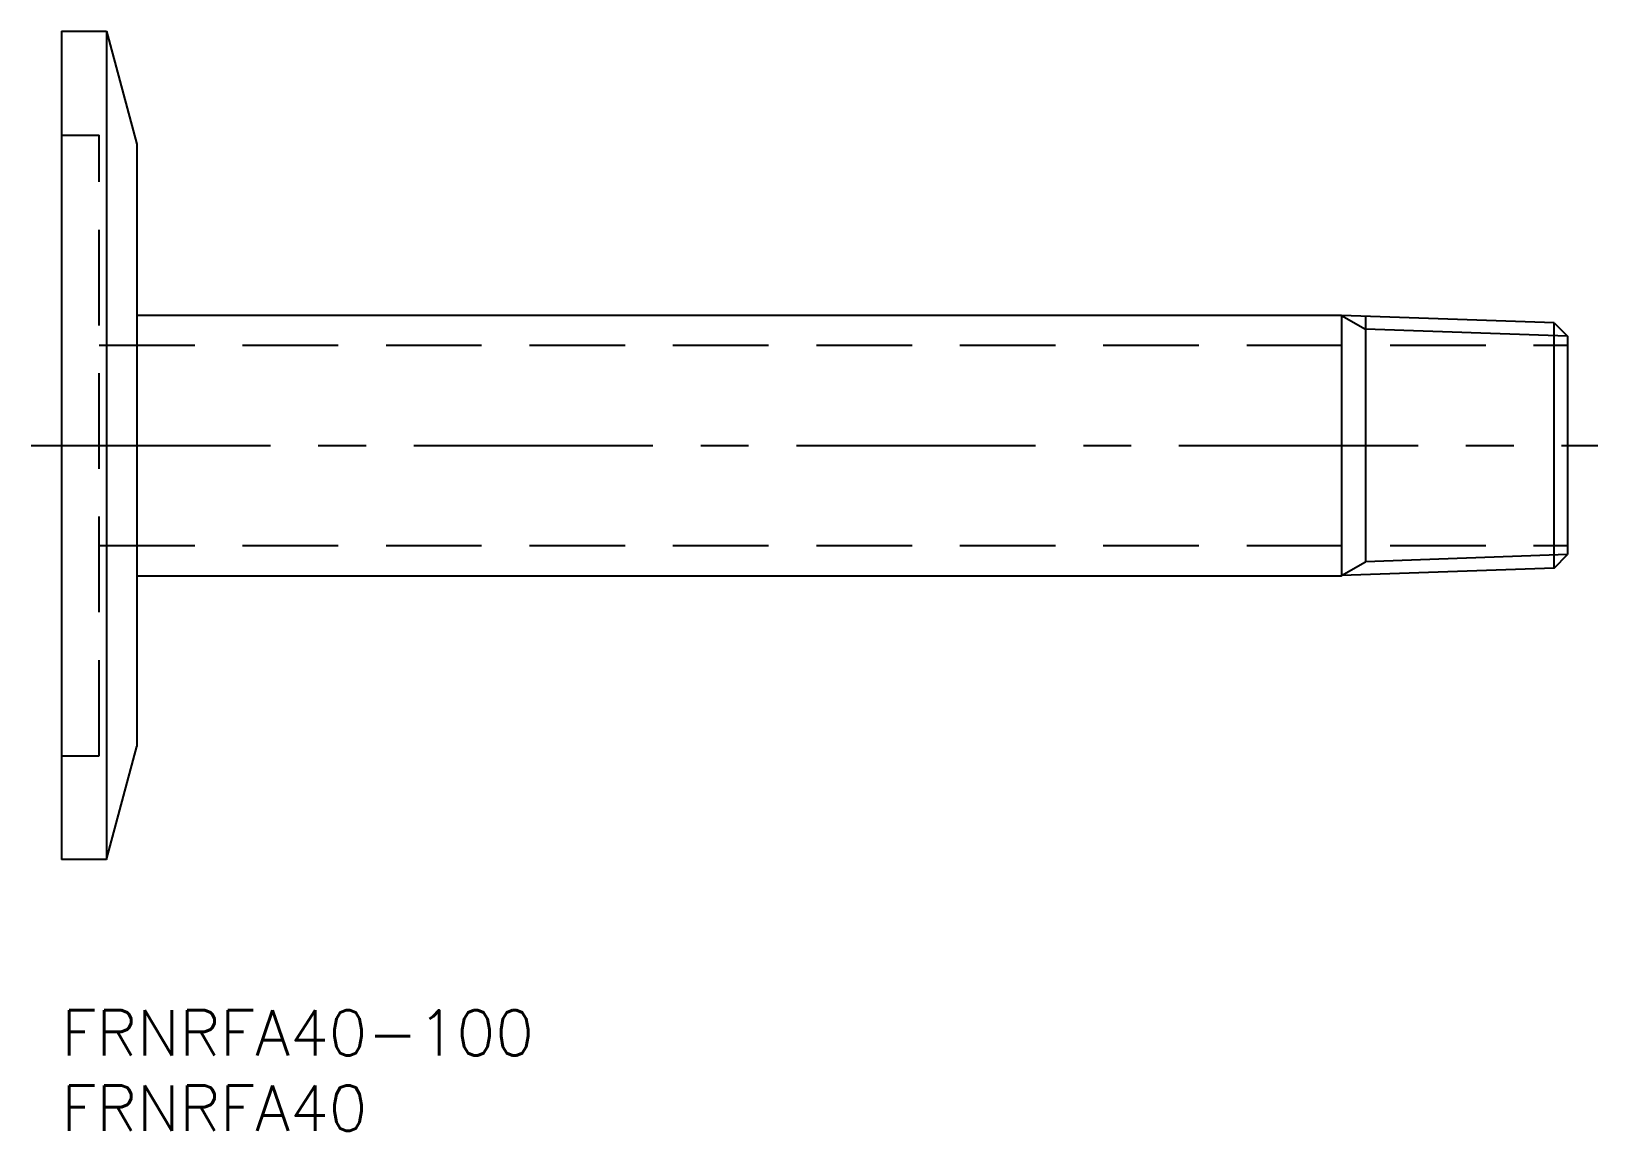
# Model space of a CAD drawing. Extents: x -2 to 102, y -8 to 65.
import ezdxf

# ---------------------------------------------------------------- set-up
doc = ezdxf.new("R2010")
doc.units = 0
doc.header["$LTSCALE"] = 0.5
doc.linetypes.add('CENTER', pattern=[50.8, 31.75, -6.35, 6.35, -6.35])
doc.linetypes.add('DASHED', pattern=[19.05, 12.7, -6.35])
for name, color, linetype in [('MSM_CENTER', 1, 'CENTER'), ('MSM_CONTINUOUS', 7, 'CONTINUOUS'), ('MSM_DASHED', 4, 'DASHED'), ('MSM_NARROW', 5, 'CONTINUOUS'), ('MSM_PART_NUMBER', 7, 'CONTINUOUS')]:
    doc.layers.add(name, color=color, linetype=linetype)
doc.styles.get("Standard").update_dxf_attribs({"font": 'txt.shx', "height": 3, "bigfont": 'bigfont.shx'})

msp = doc.modelspace()

# ---------------------------------------------------------------- linework, layer by layer
at = {"layer": 'MSM_CENTER'}
msp.add_line((-2, 37.5), (102, 37.5), dxfattribs=at)
at = {"layer": 'MSM_CONTINUOUS'}
for p, q in [((0, 65), (0, 10)), ((0, 65), (3, 65)), ((3, 65), (3, 10)), ((3, 65), (5.01, 57.5)), ((5.01, 57.5), (5.01, 17.5)), ((5.01, 46.15), (85, 46.15)), ((85, 46.15), (85, 28.85)), ((99.11, 45.64), (85, 46.13)), ((86.58, 46.08), (86.58, 29.78)), ((99.11, 29.36), (99.11, 45.64)), ((99.11, 45.64), (100, 44.75)), ((100, 44.75), (100, 30.25)), ((99.11, 29.36), (100, 30.25)), ((99.11, 29.36), (85, 28.87)), ((5.01, 28.85), (85, 28.85)), ((3, 10), (5.01, 17.5)), ((3, 10), (0, 10))]:
    msp.add_line(p, q, dxfattribs=at)
at = {"layer": 'MSM_DASHED'}
for p, q in [((0, 58.1), (2.5, 58.1)), ((2.5, 16.9), (2.5, 58.1)), ((2.5, 44.15), (100, 44.15)), ((2.5, 30.85), (100, 30.85)), ((0, 16.9), (2.5, 16.9))]:
    msp.add_line(p, q, dxfattribs=at)
at = {"layer": 'MSM_NARROW'}
for p, q in [((85, 46.13), (86.58, 45.22)), ((100, 44.75), (86.58, 45.22)), ((100, 30.25), (86.58, 29.78)), ((85, 28.87), (86.58, 29.78))]:
    msp.add_line(p, q, dxfattribs=at)

# ---------------------------------------------------------------- texts
at = {"layer": 'MSM_PART_NUMBER', "linetype": 'CONTINUOUS'}
for s, p in [('FRNRFA40-100', (0, -3)), ('FRNRFA40', (0, -8))]:
    msp.add_text(s, height=3, dxfattribs=at).set_placement(p)

doc.saveas('drawing.dxf')
